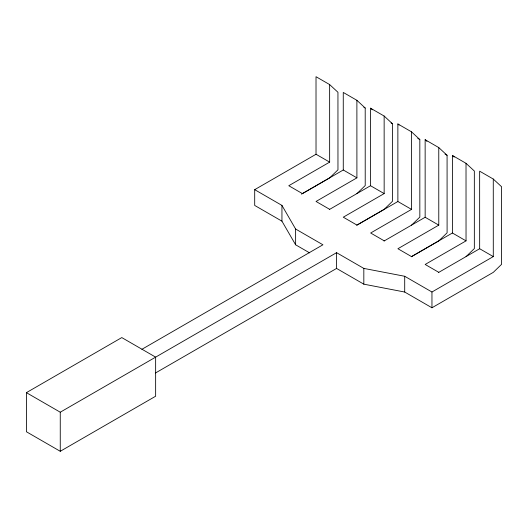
<?xml version="1.0" encoding="UTF-8"?>
<svg xmlns="http://www.w3.org/2000/svg" width="528" height="528" viewBox="0 0 528 528"><rect width="100%" height="100%" fill="white"/><g stroke="black" fill="none" stroke-linecap="round" stroke-linejoin="round"><path stroke-width="0.79" d="M356.908 193.624L365.218 185.566L365.204 108.016L356.888 100.307L343.266 92.44L343.279 169.99L356.908 177.857L316.028 201.458L329.65 209.326M411.53 225.159L419.839 217.107L419.826 139.55L411.517 131.842L397.868 123.961L397.881 201.511L411.53 209.398L370.649 233L384.278 240.867M466.039 256.628L474.349 248.569L474.335 171.019L466.019 163.31L452.397 155.443L452.41 233L466.039 240.867L425.159 264.462L438.781 272.329M309.619 252.872L295.621 244.794L281.945 221.166L254.694 205.432L254.694 189.664L316.028 154.255L329.65 162.122L288.776 185.724L302.399 193.591L343.279 169.99M301.462 194.165L329.65 177.89L337.966 169.831L337.946 92.281L329.637 84.572L316.015 76.705L316.028 154.255M329.419 209.491L370.531 185.724L370.517 108.174L384.146 116.041L392.456 123.75L392.469 201.3L384.16 209.359L356.671 225.225M26.4 392.654L121.783 337.583L155.641 357.133L155.641 396.224L60.258 451.295L26.4 431.752L26.4 392.654L60.258 412.203L336.574 252.674L363.825 268.409L404.705 276.276L431.957 292.01L493.291 256.595L493.277 179.045L479.648 171.178L479.662 248.728L438.55 272.494M384.146 116.041L384.16 193.591L343.279 217.193L357.001 225.113L397.881 201.511M141.867 349.325L322.925 244.787L295.621 229.027L281.945 205.399L254.694 189.664M155.516 372.966L336.574 268.435L363.825 284.17L404.705 292.037L431.957 307.771L493.291 272.362L501.6 264.304L501.587 186.754L493.277 179.045M384.041 241.032L425.159 217.265L425.146 139.709L438.768 147.576L447.077 155.285L447.097 232.835L438.781 240.893L411.299 256.766M438.768 147.576L438.781 225.133L397.907 248.728L411.53 256.595L452.41 233M363.838 107.224L365.204 108.016M391.09 122.958L392.456 123.75M417.78 138.369L419.826 139.55M445.038 154.103L447.077 155.285M370.531 185.724L384.16 193.591M425.159 217.265L438.781 225.133M479.662 248.728L493.291 256.595M452.397 155.443L454.179 157.093M425.146 139.709L426.921 141.359M397.868 123.961L399.049 125.063M370.517 108.174L372.299 109.824M466.019 163.31L466.039 240.867M431.957 292.01L431.957 307.771M411.517 131.842L411.53 209.398M404.705 276.276L404.705 292.037M363.825 268.409L363.825 284.17M356.888 100.307L356.908 177.857M336.574 252.674L336.574 268.435M329.637 84.572L329.65 162.122M295.621 229.027L295.621 244.794M281.945 205.399L281.945 221.166M60.258 412.203L60.258 451.295"/></g></svg>
